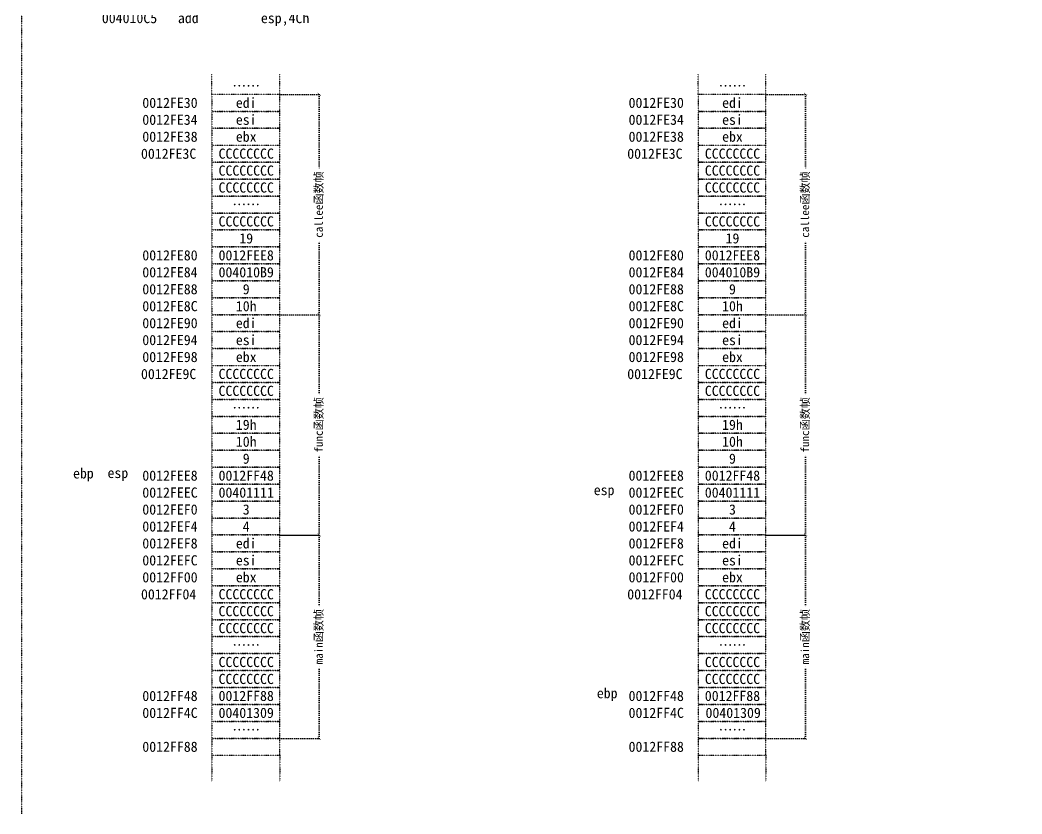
# Model space of a CAD drawing. Header units: millimetres. Extents: x 4752 to 29114, y 1106 to 4893.
# Drawn here: x 22307 to 23786, y 1298 to 2469 of the extents above; entities that cross this region are included whole.
import ezdxf

# ---------------------------------------------------------------- set-up
doc = ezdxf.new("R2010")
doc.units = ezdxf.units.MM
doc.linetypes.add('ACAD_ISO07W100', pattern=[3, 0, -3])
doc.linetypes.add('DOT', pattern=[0.25, 0, -0.25])
doc.styles.get("Standard").update_dxf_attribs({"font": ''})
doc.styles.add('w', font='', dxfattribs={"height": 15})
doc.styles.get('Standard').set_extended_font_data('SimSun')
doc.styles.get('w').set_extended_font_data('SimSun')
doc.dimstyles.new('w', dxfattribs={"dimscale": 3, "dimtxt": 4, "dimasz": 1.5, "dimexe": 1.25, "dimexo": 0.625, "dimtad": 0, "dimtxsty": 'Standard', "dimblk": 'ARCHTICK', "dimcen": 2.5, "dimclrd": 5, "dimclre": 5, "dimclrt": 5, "dimadec": 1, "dimazin": 0, "dimtfac": 1, "dimtmove": 0, "dimatfit": 3, "dimfxl": 1, "dimarcsym": 0})

# ---------------------------------------------------------------- blocks, each defined once
blk = doc.blocks.new('b')
at = {"linetype": 'DOT'}
blk.add_lwpolyline([(-100, 0), (0, 0), (0, 25), (-100, 25)], close=True, dxfattribs=at)
blk = doc.blocks.new('_ArchTick')
at = {"color": 0, "linetype": 'ByBlock', "const_width": 0.15}
blk.add_lwpolyline([(-0.5, -0.5), (0.5, 0.5)], dxfattribs=at)
blk = doc.blocks.new('*D52')
at = {"color": 5, "linetype": 'ACAD_ISO07W100', "lineweight": -2}
for p, q in [((22692.1, 2359.5), (22752.2, 2359.5)), ((22748.5, 2359.5), (22748.5, 2249.2)), ((22748.5, 2034.5), (22748.5, 2144.9)), ((22692.1, 2034.5), (22752.2, 2034.5))]:
    blk.add_line(p, q, dxfattribs=at)
at = {"layer": 'Defpoints', "color": 0, "linetype": 'DOT'}
for p in [(22690.2, 2359.5), (22690.2, 2034.5), (22748.5, 2034.5)]:
    blk.add_point(p, dxfattribs=at)
at = {"color": 5, "linetype": 'DOT', "lineweight": -2, "xscale": 4.5, "yscale": 4.5, "zscale": 4.5}
for p, rotation in [((22748.5, 2359.5), 90), ((22748.5, 2034.5), 270)]:
    blk.add_blockref('_ArchTick', p, dxfattribs=dict(at, rotation=rotation))
at = {"color": 5, "linetype": 'DOT', "insert": (22748.5, 2197), "char_height": 12, "attachment_point": 5, "rotation": 90}
blk.add_mtext('callee函数帧', dxfattribs=at)
blk = doc.blocks.new('*D50')
at = {"color": 5, "linetype": 'ACAD_ISO07W100', "lineweight": -2}
for p, q in [((22692.1, 2034.5), (22752.2, 2034.5)), ((22748.5, 2034.5), (22748.5, 1915.7)), ((22748.5, 1709.5), (22748.5, 1828.4)), ((22692.1, 1709.5), (22752.2, 1709.5))]:
    blk.add_line(p, q, dxfattribs=at)
at = {"layer": 'Defpoints', "color": 0, "linetype": 'DOT'}
for p in [(22690.2, 2034.5), (22690.2, 1709.5), (22748.5, 1709.5)]:
    blk.add_point(p, dxfattribs=at)
at = {"color": 5, "linetype": 'DOT', "lineweight": -2, "xscale": 4.5, "yscale": 4.5, "zscale": 4.5}
for p, rotation in [((22748.5, 2034.5), 90), ((22748.5, 1709.5), 270)]:
    blk.add_blockref('_ArchTick', p, dxfattribs=dict(at, rotation=rotation))
at = {"color": 5, "linetype": 'DOT', "insert": (22748.5, 1872), "char_height": 12, "attachment_point": 5, "rotation": 90}
blk.add_mtext('func函数帧', dxfattribs=at)
blk = doc.blocks.new('*D51')
at = {"color": 5, "linetype": 'ACAD_ISO07W100', "lineweight": -2}
for p, q in [((22690.2, 1709.5), (22752.2, 1709.5)), ((22748.5, 1709.5), (22748.5, 1603.6)), ((22748.5, 1409.5), (22748.5, 1515.5)), ((22690.2, 1409.5), (22752.2, 1409.5))]:
    blk.add_line(p, q, dxfattribs=at)
at = {"layer": 'Defpoints', "color": 0, "linetype": 'DOT'}
for p in [(22688.3, 1709.5), (22688.3, 1409.5), (22748.5, 1409.5)]:
    blk.add_point(p, dxfattribs=at)
at = {"color": 5, "linetype": 'DOT', "lineweight": -2, "xscale": 4.5, "yscale": 4.5, "zscale": 4.5}
for p, rotation in [((22748.5, 1709.5), 90), ((22748.5, 1409.5), 270)]:
    blk.add_blockref('_ArchTick', p, dxfattribs=dict(at, rotation=rotation))
at = {"color": 5, "linetype": 'DOT', "insert": (22748.5, 1559.5), "char_height": 12, "attachment_point": 5, "rotation": 90}
blk.add_mtext('main函数帧', dxfattribs=at)
blk = doc.blocks.new('*D55')
at = {"color": 5, "linetype": 'ACAD_ISO07W100', "lineweight": -2}
for p, q in [((23409.8, 2359.5), (23469.9, 2359.5)), ((23466.2, 2359.5), (23466.2, 2249.2)), ((23466.2, 2034.5), (23466.2, 2144.9)), ((23409.8, 2034.5), (23469.9, 2034.5))]:
    blk.add_line(p, q, dxfattribs=at)
at = {"layer": 'Defpoints', "color": 0, "linetype": 'DOT'}
for p in [(23407.9, 2359.5), (23407.9, 2034.5), (23466.2, 2034.5)]:
    blk.add_point(p, dxfattribs=at)
at = {"color": 5, "linetype": 'DOT', "lineweight": -2, "xscale": 4.5, "yscale": 4.5, "zscale": 4.5}
for p, rotation in [((23466.2, 2359.5), 90), ((23466.2, 2034.5), 270)]:
    blk.add_blockref('_ArchTick', p, dxfattribs=dict(at, rotation=rotation))
at = {"color": 5, "linetype": 'DOT', "insert": (23466.2, 2197), "char_height": 12, "attachment_point": 5, "rotation": 90}
blk.add_mtext('callee函数帧', dxfattribs=at)
blk = doc.blocks.new('*D53')
at = {"color": 5, "linetype": 'ACAD_ISO07W100', "lineweight": -2}
for p, q in [((23409.8, 2034.5), (23469.9, 2034.5)), ((23466.2, 2034.5), (23466.2, 1915.7)), ((23466.2, 1709.5), (23466.2, 1828.4)), ((23409.8, 1709.5), (23469.9, 1709.5))]:
    blk.add_line(p, q, dxfattribs=at)
at = {"layer": 'Defpoints', "color": 0, "linetype": 'DOT'}
for p in [(23407.9, 2034.5), (23407.9, 1709.5), (23466.2, 1709.5)]:
    blk.add_point(p, dxfattribs=at)
at = {"color": 5, "linetype": 'DOT', "lineweight": -2, "xscale": 4.5, "yscale": 4.5, "zscale": 4.5}
for p, rotation in [((23466.2, 2034.5), 90), ((23466.2, 1709.5), 270)]:
    blk.add_blockref('_ArchTick', p, dxfattribs=dict(at, rotation=rotation))
at = {"color": 5, "linetype": 'DOT', "insert": (23466.2, 1872), "char_height": 12, "attachment_point": 5, "rotation": 90}
blk.add_mtext('func函数帧', dxfattribs=at)
blk = doc.blocks.new('*D54')
at = {"color": 5, "linetype": 'ACAD_ISO07W100', "lineweight": -2}
for p, q in [((23407.9, 1709.5), (23469.9, 1709.5)), ((23466.2, 1709.5), (23466.2, 1603.6)), ((23466.2, 1409.5), (23466.2, 1515.5)), ((23407.9, 1409.5), (23469.9, 1409.5))]:
    blk.add_line(p, q, dxfattribs=at)
at = {"layer": 'Defpoints', "color": 0, "linetype": 'DOT'}
for p in [(23406, 1709.5), (23406, 1409.5), (23466.2, 1409.5)]:
    blk.add_point(p, dxfattribs=at)
at = {"color": 5, "linetype": 'DOT', "lineweight": -2, "xscale": 4.5, "yscale": 4.5, "zscale": 4.5}
for p, rotation in [((23466.2, 1709.5), 90), ((23466.2, 1409.5), 270)]:
    blk.add_blockref('_ArchTick', p, dxfattribs=dict(at, rotation=rotation))
at = {"color": 5, "linetype": 'DOT', "insert": (23466.2, 1559.5), "char_height": 12, "attachment_point": 5, "rotation": 90}
blk.add_mtext('main函数帧', dxfattribs=at)
blk = doc.blocks.new('*D89')
at = {"color": 5, "linetype": 'ACAD_ISO07W100', "lineweight": -2}
for p, q in [((22309.4, 4598), (22309.4, 4745.6)), ((22309.4, 4741.8), (23376.4, 4741.8)), ((25286.8, 4741.8), (24219.8, 4741.8)), ((25286.8, 4598), (25286.8, 4745.6)), ((28970.7, 2034.5), (29030.9, 2034.5)), ((29027.1, 2034.5), (29027.1, 1915.7)), ((29027.1, 1709.5), (29027.1, 1828.4)), ((28970.7, 1709.5), (29030.9, 1709.5))]:
    blk.add_line(p, q, dxfattribs=at)
at = {"layer": 'Defpoints', "color": 0, "linetype": 'DOT'}
for p in [(25286.8, 4741.8), (22309.4, 4596.1), (25286.8, 4596.1), (28968.9, 2034.5), (28968.9, 1709.5), (29027.1, 1709.5)]:
    blk.add_point(p, dxfattribs=at)
at = {"color": 5, "linetype": 'DOT', "lineweight": -2, "xscale": 4.5, "yscale": 4.5, "zscale": 4.5}
for p, rotation in [((22309.4, 4741.8), 180), ((29027.1, 2034.5), 90), ((29027.1, 1709.5), 270)]:
    blk.add_blockref('_ArchTick', p, dxfattribs=dict(at, rotation=rotation))
blk.add_blockref('_ArchTick', (25286.8, 4741.8), dxfattribs=at)
at = {"color": 5, "linetype": 'DOT', "insert": (23798.1, 4741.8), "char_height": 66, "attachment_point": 5}
blk.add_mtext('main函数的堆栈平衡', dxfattribs=at)
at = {"color": 5, "linetype": 'DOT', "insert": (29027.1, 1872), "char_height": 12, "attachment_point": 5, "rotation": 90}
blk.add_mtext('func函数帧', dxfattribs=at)

msp = doc.modelspace()

# ---------------------------------------------------------------- linework, layer by layer
at = {"linetype": 'DOT'}
for p, q in [((22309.422, 1297.987), (22309.422, 4596.08)), ((22590.213, 2359.543), (22590.213, 2389.543)), ((22690.213, 2359.543), (22690.213, 2389.543)), ((23307.897, 2359.543), (23307.897, 2389.543)), ((23407.897, 2359.543), (23407.897, 2389.543)), ((22590.213, 2284.543), (22590.213, 2259.543)), ((22590.213, 2284.543), (22690.213, 2284.543)), ((22690.213, 2259.543), (22690.213, 2284.543)), ((23307.897, 2284.543), (23307.897, 2259.543)), ((23307.897, 2284.543), (23407.897, 2284.543)), ((23407.897, 2259.543), (23407.897, 2284.543)), ((22590.213, 2259.543), (22690.213, 2259.543)), ((23307.897, 2259.543), (23407.897, 2259.543)), ((22590.213, 1959.543), (22590.213, 1934.543)), ((22590.213, 1959.543), (22690.213, 1959.543)), ((22690.213, 1934.543), (22690.213, 1959.543)), ((23307.897, 1959.543), (23307.897, 1934.543)), ((23307.897, 1959.543), (23407.897, 1959.543)), ((23407.897, 1934.543), (23407.897, 1959.543)), ((22590.213, 1934.543), (22690.213, 1934.543)), ((23307.897, 1934.543), (23407.897, 1934.543)), ((22690.213, 1634.543), (22590.213, 1634.543)), ((22590.213, 1634.543), (22590.213, 1609.543)), ((22690.213, 1609.543), (22690.213, 1634.543)), ((23407.897, 1634.543), (23307.897, 1634.543)), ((23307.897, 1634.543), (23307.897, 1609.543)), ((23407.897, 1609.543), (23407.897, 1634.543)), ((22590.213, 1609.543), (22690.213, 1609.543)), ((23307.897, 1609.543), (23407.897, 1609.543)), ((22590.213, 1384.543), (22590.213, 1346.022)), ((22690.213, 1384.543), (22690.213, 1346.022)), ((23307.897, 1384.543), (23307.897, 1346.022)), ((23407.897, 1384.543), (23407.897, 1346.022))]:
    msp.add_line(p, q, dxfattribs=at)
for points in [[(22590.213, 2334.543), (22690.213, 2334.543), (22690.213, 2359.543), (22590.213, 2359.543)], [(23307.897, 2334.543), (23407.897, 2334.543), (23407.897, 2359.543), (23307.897, 2359.543)], [(22590.213, 2309.543), (22690.213, 2309.543), (22690.213, 2334.543), (22590.213, 2334.543)], [(23307.897, 2309.543), (23407.897, 2309.543), (23407.897, 2334.543), (23307.897, 2334.543)], [(22590.213, 2284.543), (22690.213, 2284.543), (22690.213, 2309.543), (22590.213, 2309.543)], [(23307.897, 2284.543), (23407.897, 2284.543), (23407.897, 2309.543), (23307.897, 2309.543)], [(22590.213, 2109.543), (22690.213, 2109.543), (22690.213, 2134.543), (22590.213, 2134.543)], [(23307.897, 2109.543), (23407.897, 2109.543), (23407.897, 2134.543), (23307.897, 2134.543)], [(22590.213, 2084.543), (22690.213, 2084.543), (22690.213, 2109.543), (22590.213, 2109.543)], [(23307.897, 2084.543), (23407.897, 2084.543), (23407.897, 2109.543), (23307.897, 2109.543)], [(22590.213, 2059.543), (22690.213, 2059.543), (22690.213, 2084.543), (22590.213, 2084.543)], [(23307.897, 2059.543), (23407.897, 2059.543), (23407.897, 2084.543), (23307.897, 2084.543)], [(22590.213, 2034.543), (22690.213, 2034.543), (22690.213, 2059.543), (22590.213, 2059.543)], [(23307.897, 2034.543), (23407.897, 2034.543), (23407.897, 2059.543), (23307.897, 2059.543)], [(22590.213, 2009.543), (22690.213, 2009.543), (22690.213, 2034.543), (22590.213, 2034.543)], [(23307.897, 2009.543), (23407.897, 2009.543), (23407.897, 2034.543), (23307.897, 2034.543)], [(22590.213, 1984.543), (22690.213, 1984.543), (22690.213, 2009.543), (22590.213, 2009.543)], [(23307.897, 1984.543), (23407.897, 1984.543), (23407.897, 2009.543), (23307.897, 2009.543)], [(22590.213, 1959.543), (22690.213, 1959.543), (22690.213, 1984.543), (22590.213, 1984.543)], [(23307.897, 1959.543), (23407.897, 1959.543), (23407.897, 1984.543), (23307.897, 1984.543)], [(22590.213, 1784.543), (22690.213, 1784.543), (22690.213, 1809.543), (22590.213, 1809.543)], [(23307.897, 1784.543), (23407.897, 1784.543), (23407.897, 1809.543), (23307.897, 1809.543)], [(22590.213, 1759.543), (22690.213, 1759.543), (22690.213, 1784.543), (22590.213, 1784.543)], [(23307.897, 1759.543), (23407.897, 1759.543), (23407.897, 1784.543), (23307.897, 1784.543)], [(22590.213, 1734.543), (22690.213, 1734.543), (22690.213, 1759.543), (22590.213, 1759.543)], [(23307.897, 1734.543), (23407.897, 1734.543), (23407.897, 1759.543), (23307.897, 1759.543)], [(22590.213, 1709.543), (22690.213, 1709.543), (22690.213, 1734.543), (22590.213, 1734.543)], [(23307.897, 1709.543), (23407.897, 1709.543), (23407.897, 1734.543), (23307.897, 1734.543)], [(22590.213, 1684.543), (22690.213, 1684.543), (22690.213, 1709.543), (22590.213, 1709.543)], [(23307.897, 1684.543), (23407.897, 1684.543), (23407.897, 1709.543), (23307.897, 1709.543)], [(22590.213, 1659.543), (22690.213, 1659.543), (22690.213, 1684.543), (22590.213, 1684.543)], [(23307.897, 1659.543), (23407.897, 1659.543), (23407.897, 1684.543), (23307.897, 1684.543)], [(22590.213, 1634.543), (22690.213, 1634.543), (22690.213, 1659.543), (22590.213, 1659.543)], [(23307.897, 1634.543), (23407.897, 1634.543), (23407.897, 1659.543), (23307.897, 1659.543)], [(22590.213, 1459.543), (22690.213, 1459.543), (22690.213, 1484.543), (22590.213, 1484.543)], [(23307.897, 1459.543), (23407.897, 1459.543), (23407.897, 1484.543), (23307.897, 1484.543)], [(22590.213, 1409.543), (22690.213, 1409.543), (22690.213, 1434.543), (22590.213, 1434.543)], [(23307.897, 1409.543), (23407.897, 1409.543), (23407.897, 1434.543), (23307.897, 1434.543)], [(22590.213, 1384.543), (22690.213, 1384.543), (22690.213, 1409.543), (22590.213, 1409.543)], [(23307.897, 1384.543), (23407.897, 1384.543), (23407.897, 1409.543), (23307.897, 1409.543)]]:
    msp.add_lwpolyline(points, close=True, dxfattribs=at)

# ---------------------------------------------------------------- block references
for p in [(22690.213, 2234.543), (23407.897, 2234.543), (22690.213, 2209.543), (23407.897, 2209.543), (22690.213, 2184.543), (23407.897, 2184.543), (22690.213, 2159.543), (23407.897, 2159.543), (22690.213, 2134.543), (23407.897, 2134.543), (22690.213, 1909.543), (23407.897, 1909.543), (22690.213, 1884.543), (23407.897, 1884.543), (22690.213, 1859.543), (23407.897, 1859.543), (22690.213, 1834.543), (23407.897, 1834.543), (22690.213, 1809.543), (23407.897, 1809.543), (22690.213, 1584.543), (23407.897, 1584.543), (22690.213, 1559.543), (23407.897, 1559.543), (22690.213, 1534.543), (23407.897, 1534.543), (22690.213, 1509.543), (23407.897, 1509.543), (22690.213, 1484.543), (23407.897, 1484.543), (22690.213, 1434.543), (23407.897, 1434.543)]:
    msp.add_blockref('b', p, dxfattribs=at)

# ---------------------------------------------------------------- texts
at = {"linetype": 'DOT', "style": 'w'}
for s, p in [('0012FE3C', (22485.429, 2264.543)), ('0012FE3C', (23203.114, 2264.543)), ('0012FE9C', (22485.429, 1939.543)), ('0012FE9C', (23203.114, 1939.543)), ('0012FF04', (22485.429, 1614.543)), ('0012FF04', (23203.114, 1614.543))]:
    msp.add_text(s, height=15, dxfattribs=at).set_placement(p)
at = {"linetype": 'DOT', "char_height": 15, "style": 'w'}
for s, insert, width, attachment_point in [('17:   int main()\\P18:   \\{\\P004010F0   push        ebp\\P004010F1   mov         ebp,esp\\P004010F3   sub         esp,44h\\P004010F6   push        ebx\\P004010F7   push        esi\\P004010F8   push        edi\\P004010F9   lea         edi,[ebp-44h]\\P004010FC   mov         ecx,11h\\P00401101   mov         eax,0CCCCCCCCh\\P00401106   rep stos    dword ptr [edi]\\P19:       int result=func(3,4);\\P00401108   push        4\\P0040110A   push        3\\P0040110C   call        @ILT+0(func) (00401005)\\P\\P9:    int func(int a, int b)\\P10:   \\{\\P00401080   push        ebp\\P00401081   mov         ebp,esp\\P00401083   sub         esp,4Ch\\P00401086   push        ebx\\P00401087   push        esi\\P00401088   push        edi\\P00401089   lea         edi,[ebp-4Ch]\\P0040108C   mov         ecx,13h\\P00401091   mov         eax,0CCCCCCCCh\\P00401096   rep stos    dword ptr [edi]\\P11:       int c = a*a;\\P00401098   mov         eax,dword ptr [ebp+8]\\P0040109B   imul        eax,dword ptr [ebp+8]\\P0040109F   mov         dword ptr [ebp-4],eax\\P12:       int d = b*b;\\P004010A2   mov         ecx,dword ptr [ebp+0Ch]\\P004010A5   imul        ecx,dword ptr [ebp+0Ch]\\P004010A9   mov         dword ptr [ebp-8],ecx\\P13:       int e = callee(c,d);\\P004010AC   mov         edx,dword ptr [ebp-8]\\P004010AF   push        edx\\P004010B0   mov         eax,dword ptr [ebp-4]\\P004010B3   push        eax\\P004010B4   call        @ILT+5(callee) (0040100a)\\P3:    int callee(int f, int g)\\P4:    \\{\\P00401030   push        ebp\\P00401031   mov         ebp,esp\\P00401033   sub         esp,44h\\P00401036   push        ebx\\P00401037   push        esi\\P00401038   push        edi\\P00401039   lea         edi,[ebp-44h]\\P0040103C   mov         ecx,11h\\P00401041   mov         eax,0CCCCCCCCh\\P00401046   rep stos    dword ptr [edi]\\P5:        int h = f + g;\\P00401048   mov         eax,dword ptr [ebp+8]\\P0040104B   add         eax,dword ptr [ebp+0Ch]\\P0040104E   mov         dword ptr [ebp-4],eax\\P00401054   pop         edi\\P00401055   pop         esi\\P00401056   pop         ebx\\P00401057   mov         esp,ebp\\P00401059   pop         ebp\\P0040105A   ret\\P\\P004010B9   add         esp,8\\P004010BC   mov         dword ptr [ebp-0Ch],eax\\P14:       return e;\\P004010BF   mov         eax,dword ptr [ebp-0Ch]\\P15:   \\}\\P{\\C1;004010C2   pop         edi\\P004010C3   pop         esi\\P004010C4   pop         ebx\\P004010C5   add         esp,4Ch}', (22427.701, 4330.014), 809.05047, 1), ('{\\C5;……}', (22640.735, 2372.043), 101.04447, 5), ('{\\C5;……}', (23358.42, 2372.043), 101.04447, 5), ('0012FE30', (22528.221, 2347.043), 101.04447, 5), ('{\\C5;edi}', (22640.735, 2347.043), 101.04447, 5), ('0012FE30', (23245.905, 2347.043), 101.04447, 5), ('{\\C5;edi}', (23358.42, 2347.043), 101.04447, 5), ('0012FE34', (22528.221, 2322.043), 101.04447, 5), ('{\\C5;esi}', (22640.735, 2322.043), 101.04447, 5), ('0012FE34', (23245.905, 2322.043), 101.04447, 5), ('{\\C5;esi}', (23358.42, 2322.043), 101.04447, 5), ('0012FE38', (22528.221, 2297.043), 101.04447, 5), ('{\\C5;ebx}', (22640.735, 2297.043), 101.04447, 5), ('0012FE38', (23245.905, 2297.043), 101.04447, 5), ('{\\C5;ebx}', (23358.42, 2297.043), 101.04447, 5), ('{\\C5;CCCCCCCC}', (22640.735, 2272.043), 101.04447, 5), ('{\\C5;CCCCCCCC}', (23358.42, 2272.043), 101.04447, 5), ('{\\C5;CCCCCCCC}', (22640.735, 2247.043), 101.04447, 5), ('{\\C5;CCCCCCCC}', (23358.42, 2247.043), 101.04447, 5), ('{\\C5;CCCCCCCC}', (22640.735, 2222.043), 101.04447, 5), ('{\\C5;CCCCCCCC}', (23358.42, 2222.043), 101.04447, 5), ('{\\C5;……}', (22640.735, 2197.043), 101.04447, 5), ('{\\C5;……}', (23358.42, 2197.043), 101.04447, 5), ('{\\C5;CCCCCCCC}', (22640.735, 2172.043), 101.04447, 5), ('{\\C5;CCCCCCCC}', (23358.42, 2172.043), 101.04447, 5), ('{\\C5;19}', (22640.735, 2147.043), 101.04447, 5), ('{\\C5;19}', (23358.42, 2147.043), 101.04447, 5), ('0012FE80', (22528.221, 2122.043), 101.04447, 5), ('{\\C5;0012FEE8}', (22640.735, 2122.043), 101.04447, 5), ('0012FE80', (23245.905, 2122.043), 101.04447, 5), ('{\\C5;0012FEE8}', (23358.42, 2122.043), 101.04447, 5), ('0012FE84', (22528.221, 2097.043), 101.04447, 5), ('{\\C5;004010B9}', (22640.735, 2097.043), 101.04447, 5), ('0012FE84', (23245.905, 2097.043), 101.04447, 5), ('{\\C5;004010B9}', (23358.42, 2097.043), 101.04447, 5), ('0012FE88', (22528.221, 2072.043), 101.04447, 5), ('{\\C5;9}', (22640.735, 2072.043), 101.04447, 5), ('0012FE88', (23245.905, 2072.043), 101.04447, 5), ('{\\C5;9}', (23358.42, 2072.043), 101.04447, 5), ('0012FE8C', (22528.221, 2047.043), 101.04447, 5), ('{\\C5;10h}', (22640.735, 2047.043), 101.04447, 5), ('0012FE8C', (23245.905, 2047.043), 101.04447, 5), ('{\\C5;10h}', (23358.42, 2047.043), 101.04447, 5), ('0012FE90', (22528.221, 2022.043), 101.04447, 5), ('{\\C5;edi}', (22640.735, 2022.043), 101.04447, 5), ('0012FE90', (23245.905, 2022.043), 101.04447, 5), ('{\\C5;edi}', (23358.42, 2022.043), 101.04447, 5), ('0012FE94', (22528.221, 1997.043), 101.04447, 5), ('{\\C5;esi}', (22640.735, 1997.043), 101.04447, 5), ('0012FE94', (23245.905, 1997.043), 101.04447, 5), ('{\\C5;esi}', (23358.42, 1997.043), 101.04447, 5), ('0012FE98', (22528.221, 1972.043), 101.04447, 5), ('{\\C5;ebx}', (22640.735, 1972.043), 101.04447, 5), ('0012FE98', (23245.905, 1972.043), 101.04447, 5), ('{\\C5;ebx}', (23358.42, 1972.043), 101.04447, 5), ('{\\C5;CCCCCCCC}', (22640.735, 1947.043), 101.04447, 5), ('{\\C5;CCCCCCCC}', (23358.42, 1947.043), 101.04447, 5), ('{\\C5;CCCCCCCC}', (22640.735, 1922.043), 101.04447, 5), ('{\\C5;CCCCCCCC}', (23358.42, 1922.043), 101.04447, 5), ('{\\C5;……}', (22640.735, 1897.043), 101.04447, 5), ('{\\C5;……}', (23358.42, 1897.043), 101.04447, 5), ('{\\C5;19h}', (22640.735, 1872.043), 101.04447, 5), ('{\\C5;19h}', (23358.42, 1872.043), 101.04447, 5), ('{\\C5;10h}', (22640.735, 1847.043), 101.04447, 5), ('{\\C5;10h}', (23358.42, 1847.043), 101.04447, 5), ('{\\C5;9}', (22640.735, 1822.043), 101.04447, 5), ('{\\C5;9}', (23358.42, 1822.043), 101.04447, 5), ('{\\C5;ebp}', (22400.451, 1798.296), 101.04447, 5), ('{\\C5;esp}', (22451.293, 1798.92), 101.04447, 5), ('0012FEE8', (22528.221, 1797.043), 101.04447, 5), ('{\\C5;0012FF48}', (22640.735, 1797.043), 101.04447, 5), ('0012FEE8', (23245.905, 1797.043), 101.04447, 5), ('{\\C5;0012FF48}', (23358.42, 1797.043), 101.04447, 5), ('0012FEEC', (22528.221, 1772.043), 101.04447, 5), ('{\\C5;00401111}', (22640.735, 1772.043), 101.04447, 5), ('{\\C5;esp}', (23168.977, 1773.737), 101.04447, 5), ('0012FEEC', (23245.905, 1772.043), 101.04447, 5), ('{\\C5;00401111}', (23358.42, 1772.043), 101.04447, 5), ('0012FEF0', (22528.221, 1747.043), 101.04447, 5), ('{\\C5;3}', (22640.735, 1747.043), 101.04447, 5), ('0012FEF0', (23245.905, 1747.043), 101.04447, 5), ('{\\C5;3}', (23358.42, 1747.043), 101.04447, 5), ('0012FEF4', (22528.221, 1722.043), 101.04447, 5), ('{\\C5;4}', (22640.735, 1722.043), 101.04447, 5), ('0012FEF4', (23245.905, 1722.043), 101.04447, 5), ('{\\C5;4}', (23358.42, 1722.043), 101.04447, 5), ('0012FEF8', (22528.221, 1697.043), 101.04447, 5), ('{\\C5;edi}', (22640.735, 1697.043), 101.04447, 5), ('0012FEF8', (23245.905, 1697.043), 101.04447, 5), ('{\\C5;edi}', (23358.42, 1697.043), 101.04447, 5), ('0012FEFC', (22528.221, 1672.043), 101.04447, 5), ('{\\C5;esi}', (22640.735, 1672.043), 101.04447, 5), ('0012FEFC', (23245.905, 1672.043), 101.04447, 5), ('{\\C5;esi}', (23358.42, 1672.043), 101.04447, 5), ('0012FF00', (22528.221, 1647.043), 101.04447, 5), ('{\\C5;ebx}', (22640.735, 1647.043), 101.04447, 5), ('0012FF00', (23245.905, 1647.043), 101.04447, 5), ('{\\C5;ebx}', (23358.42, 1647.043), 101.04447, 5), ('{\\C5;CCCCCCCC}', (22640.735, 1622.043), 101.04447, 5), ('{\\C5;CCCCCCCC}', (23358.42, 1622.043), 101.04447, 5), ('{\\C5;CCCCCCCC}', (22640.735, 1597.043), 101.04447, 5), ('{\\C5;CCCCCCCC}', (23358.42, 1597.043), 101.04447, 5), ('{\\C5;CCCCCCCC}', (22640.735, 1572.043), 101.04447, 5), ('{\\C5;CCCCCCCC}', (23358.42, 1572.043), 101.04447, 5), ('{\\C5;……}', (22640.735, 1547.043), 101.04447, 5), ('{\\C5;……}', (23358.42, 1547.043), 101.04447, 5), ('{\\C5;CCCCCCCC}', (22640.735, 1522.043), 101.04447, 5), ('{\\C5;CCCCCCCC}', (23358.42, 1522.043), 101.04447, 5), ('{\\C5;CCCCCCCC}', (22640.735, 1497.043), 101.04447, 5), ('{\\C5;CCCCCCCC}', (23358.42, 1497.043), 101.04447, 5), ('0012FF48', (22528.221, 1471.991), 101.04447, 5), ('{\\C5;0012FF88}', (22640.735, 1472.043), 101.04447, 5), ('{\\C5;ebp}', (23173.476, 1474.063), 101.04447, 5), ('0012FF48', (23245.905, 1471.991), 101.04447, 5), ('{\\C5;0012FF88}', (23358.42, 1472.043), 101.04447, 5), ('0012FF4C', (22528.221, 1447.043), 101.04447, 5), ('{\\C5;00401309}', (22640.735, 1447.043), 101.04447, 5), ('0012FF4C', (23245.905, 1447.043), 101.04447, 5), ('{\\C5;00401309}', (23359.464, 1447.043), 101.04447, 5), ('{\\C5;……}', (22640.735, 1422.043), 101.04447, 5), ('{\\C5;……}', (23358.42, 1422.043), 101.04447, 5), ('0012FF88', (22528.221, 1397.043), 101.04447, 5), ('0012FF88', (23245.905, 1397.043), 101.04447, 5)]:
    msp.add_mtext(s, dxfattribs=dict(at, insert=insert, width=width, attachment_point=attachment_point))

# ---------------------------------------------------------------- dimensions: what is measured, and where the dimension line sits
at = {"linetype": 'DOT'}
for base, p1, p2, text, picture, middle in [((29027.124, 1709.543), (28968.87, 2034.543), (28968.87, 1709.543), 'func函数帧', '*D89', (29027.124, 1872.043)), ((22748.467, 2034.543), (22690.213, 2359.543), (22690.213, 2034.543), 'callee函数帧', '*D52', (22748.467, 2197.043)), ((23466.151, 2034.543), (23407.897, 2359.543), (23407.897, 2034.543), 'callee函数帧', '*D55', (23466.151, 2197.043)), ((22748.467, 1709.543), (22690.213, 2034.543), (22690.213, 1709.543), 'func函数帧', '*D50', (22748.467, 1872.043)), ((23466.151, 1709.543), (23407.897, 2034.543), (23407.897, 1709.543), 'func函数帧', '*D53', (23466.151, 1872.043)), ((22748.467, 1409.543), (22688.338, 1709.543), (22688.338, 1409.543), 'main函数帧', '*D51', (22748.467, 1559.543)), ((23466.151, 1409.543), (23406.022, 1709.543), (23406.022, 1409.543), 'main函数帧', '*D54', (23466.151, 1559.543))]:
    dim = msp.add_linear_dim(base=base, p1=p1, p2=p2, angle=90, text=text, dimstyle='w', dxfattribs=at)
    dim.commit()
    dim.dimension.update_dxf_attribs({"geometry": picture, "text_midpoint": middle})
dim = msp.add_linear_dim(base=(25286.8, 4741.826), p1=(22309.422, 4596.08), p2=(25286.8, 4596.08), text='main函数的堆栈平衡', dimstyle='w', override={"dimtxt": 22}, dxfattribs=at)
dim.commit()
dim.dimension.update_dxf_attribs({"geometry": '*D89', "text_midpoint": (23798.111, 4741.826)})

doc.saveas('drawing.dxf')
